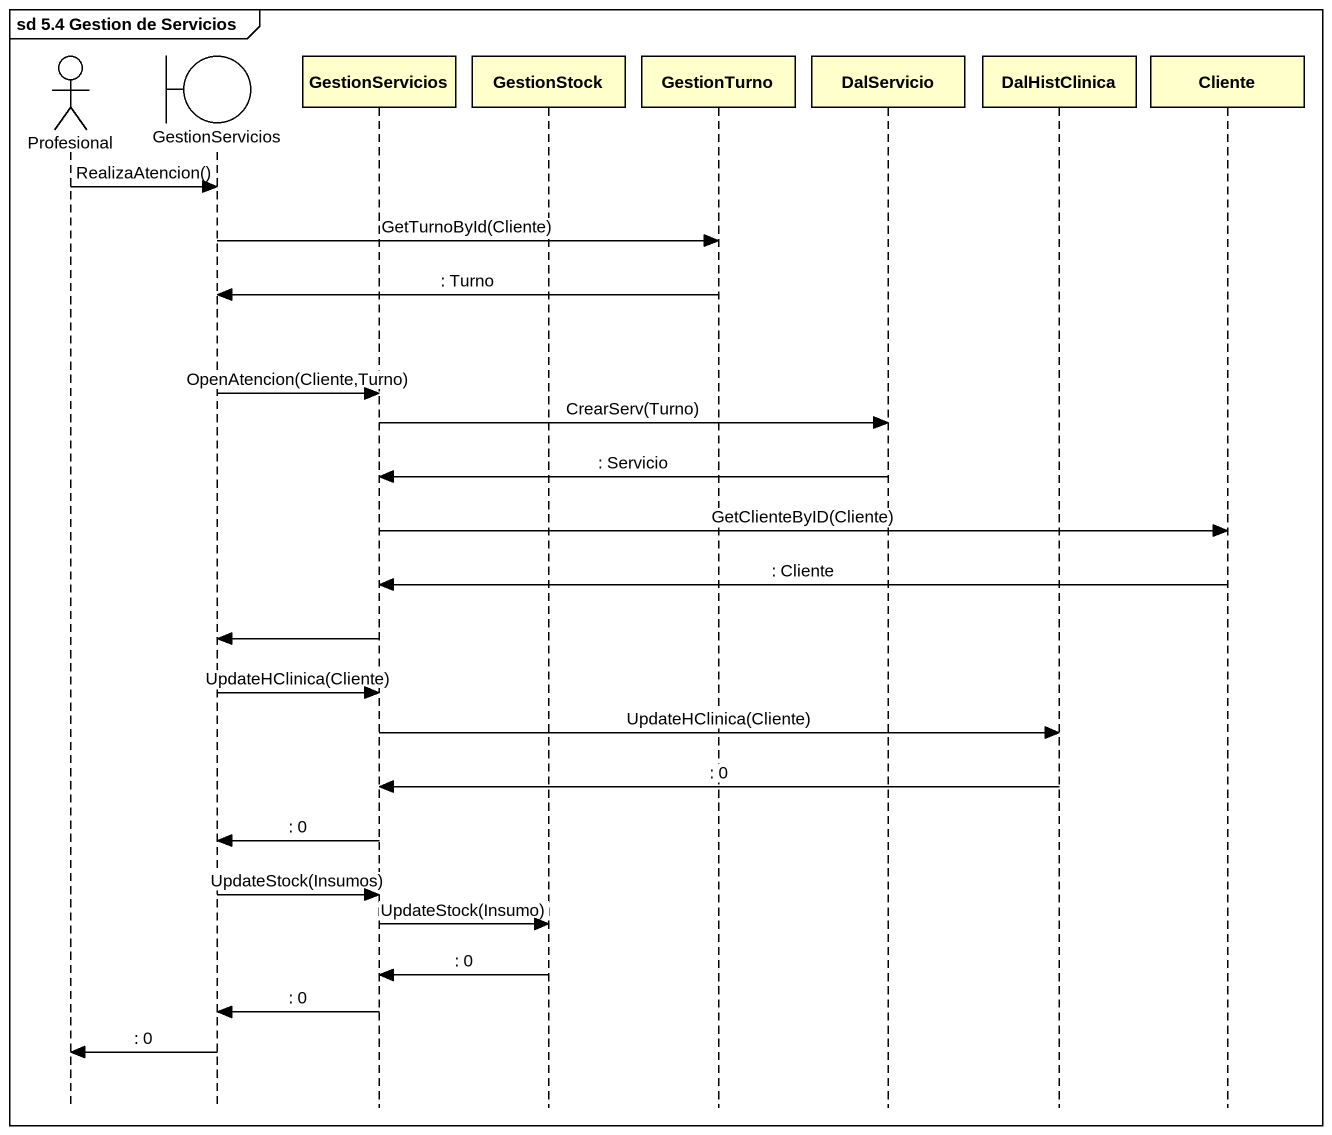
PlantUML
@startuml
mainframe sd 5.4 Gestion de Servicios
hide footbox
actor Profesional
boundary GestionServicios
participant "GestionServicios" as GestionServicios_2
participant GestionStock
participant GestionTurno
participant DalServicio
participant DalHistClinica
participant Cliente

Profesional -> GestionServicios : RealizaAtencion()
GestionServicios -> GestionTurno : GetTurnoById(Cliente)
GestionTurno -> GestionServicios : : Turno
GestionServicios -> GestionServicios_2 : OpenAtencion(Cliente,Turno)
GestionServicios_2 -> DalServicio : CrearServ(Turno)
DalServicio -> GestionServicios_2 : : Servicio
GestionServicios_2 -> Cliente : GetClienteByID(Cliente)
Cliente -> GestionServicios_2 : : Cliente
GestionServicios_2 -> GestionServicios
GestionServicios -> GestionServicios_2 : UpdateHClinica(Cliente)
GestionServicios_2 -> DalHistClinica : UpdateHClinica(Cliente)
DalHistClinica -> GestionServicios_2 : : 0
GestionServicios_2 -> GestionServicios : : 0
GestionServicios -> GestionServicios_2 : UpdateStock(Insumos)
GestionServicios_2 -> GestionStock : UpdateStock(Insumo)
GestionStock -> GestionServicios_2 : : 0
GestionServicios_2 -> GestionServicios : : 0
GestionServicios -> Profesional : : 0
@enduml
